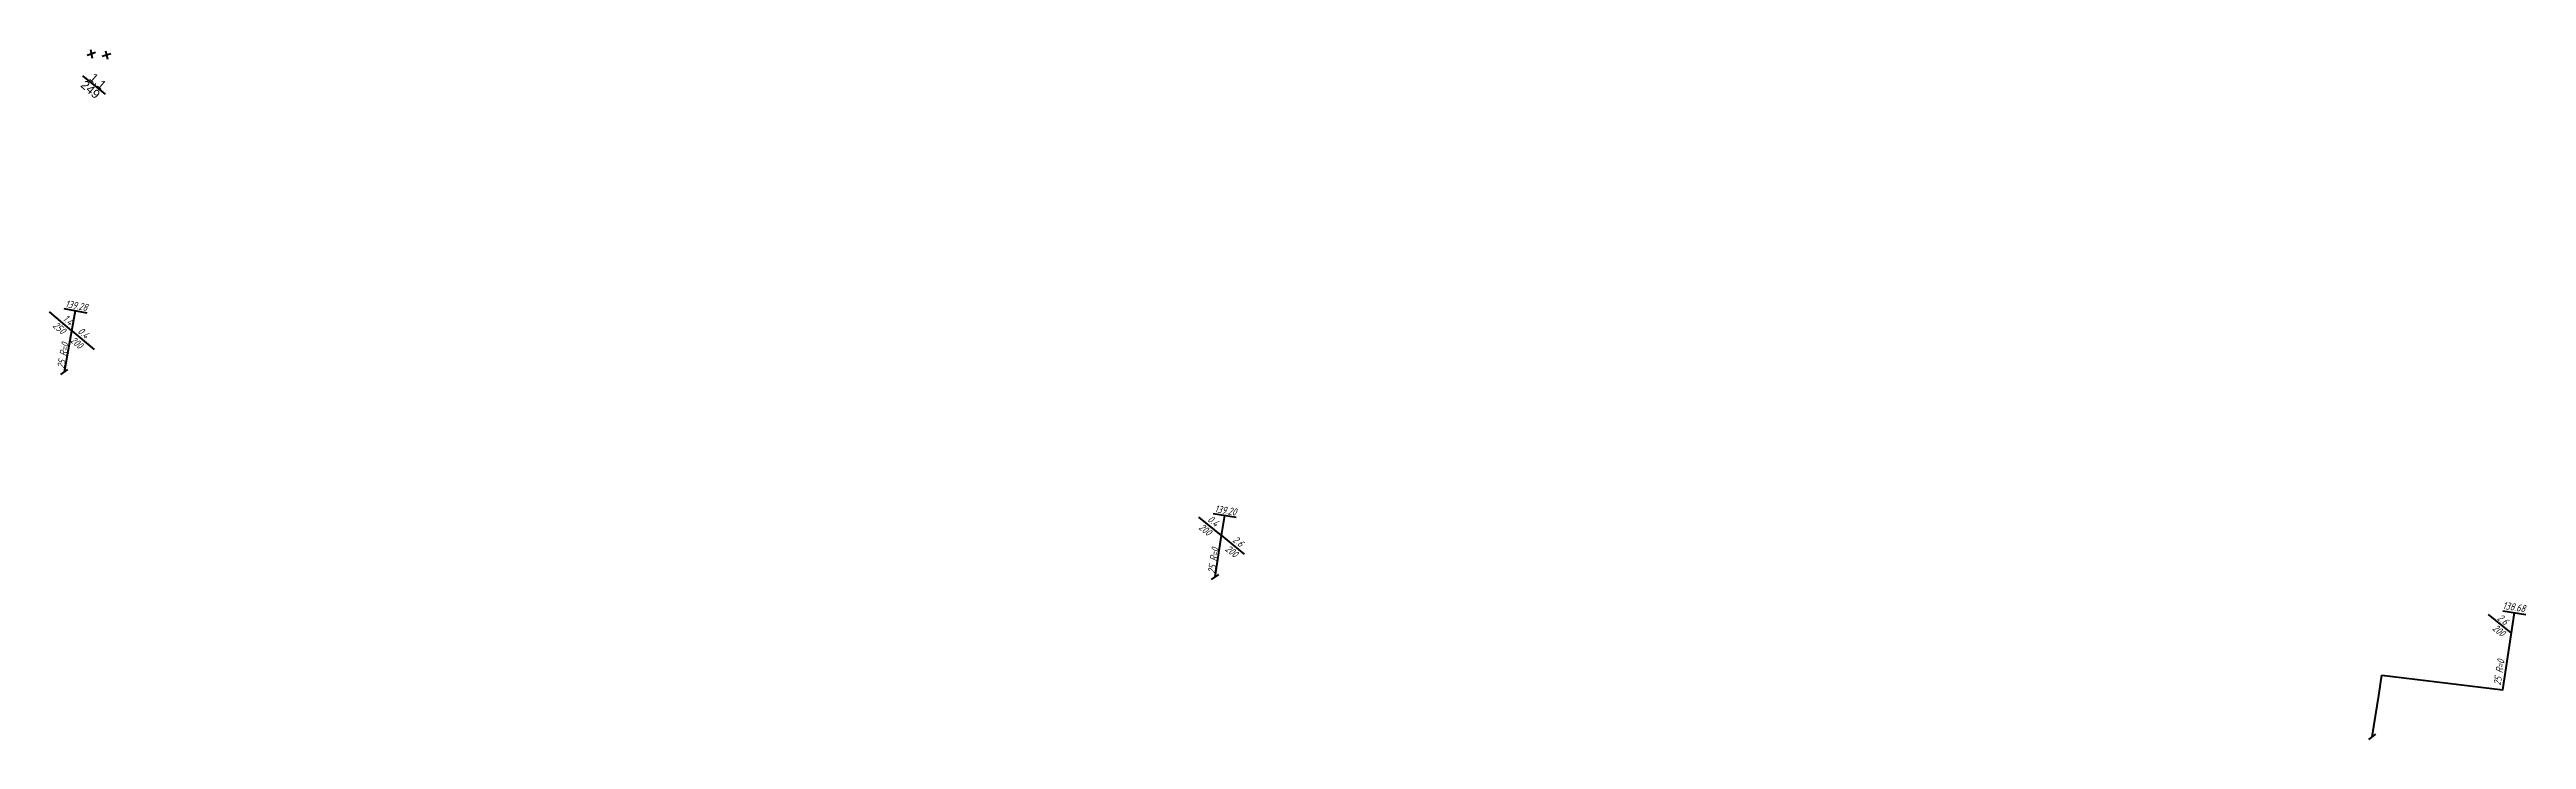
# Model space of a CAD drawing. Extents: x 10708 to 14321, y 7461 to 9444.
# Drawn here: x 13897.7 to 14321.5, y 7460.6 to 7578.5 of the extents above; entities that cross this region are included whole.
import ezdxf
from ezdxf.enums import TextEntityAlignment as Align

# ---------------------------------------------------------------- set-up
doc = ezdxf.new("R2010")
doc.units = 0
doc.styles.get("Standard").update_dxf_attribs({"font": 'arial.ttf'})
doc.styles.add('Уклоноуказатели', font='SPDS.shx', dxfattribs={"oblique": 15, "height": 2})

msp = doc.modelspace()

# ---------------------------------------------------------------- linework, layer by layer
at = {"color": 6, "lineweight": 40}
for p, q in [((13903.31, 7574), (13907.19, 7570.85)), ((13901.47, 7530.43), (13897.65, 7533.66)), ((13900.12, 7534.23), (13904.06, 7533.52)), ((13901.47, 7530.43), (13902.09, 7533.87)), ((13900.19, 7523.4), (13901.47, 7530.43)), ((13901.47, 7530.43), (13905.28, 7527.2)), ((13899.57, 7522.97), (13900.8, 7523.82)), ((14098.19, 7495.4), (14094.3, 7498.54)), ((14096.76, 7499.17), (14100.71, 7498.55)), ((14098.19, 7495.4), (14098.73, 7498.86)), ((14097.09, 7488.34), (14098.19, 7495.4)), ((14098.19, 7495.4), (14102.08, 7492.26)), ((14096.48, 7487.89), (14097.69, 7488.78)), ((14318.85, 7478.76), (14314.96, 7481.9)), ((14317.42, 7482.53), (14321.37, 7481.91)), ((14295.07, 7461.01), (14296.18, 7468.07)), ((14296.18, 7468.07), (14296.72, 7471.53)), ((14294.46, 7460.56), (14295.68, 7461.45))]:
    msp.add_line(p, q, dxfattribs=at)
at = {"color": 30, "lineweight": 40}
for p, q in [((13901.47, 7530.43), (13897.65, 7533.66)), ((13900.12, 7534.23), (13904.06, 7533.52)), ((13901.47, 7530.43), (13902.09, 7533.87)), ((13900.19, 7523.4), (13901.47, 7530.43)), ((13901.47, 7530.43), (13905.28, 7527.2)), ((13899.57, 7522.97), (13900.8, 7523.82)), ((14098.19, 7495.4), (14094.3, 7498.54)), ((14096.76, 7499.17), (14100.71, 7498.55)), ((14098.19, 7495.4), (14098.73, 7498.86)), ((14097.09, 7488.34), (14098.19, 7495.4)), ((14098.19, 7495.4), (14102.08, 7492.26)), ((14096.48, 7487.89), (14097.69, 7488.78)), ((14318.85, 7478.76), (14314.96, 7481.9)), ((14317.42, 7482.53), (14321.37, 7481.91)), ((14295.07, 7461.01), (14296.18, 7468.07)), ((14296.18, 7468.07), (14296.72, 7471.53)), ((14294.46, 7460.56), (14295.68, 7461.45))]:
    msp.add_line(p, q, dxfattribs=at)
at = {"color": 6, "lineweight": 40}
for points in [[(13904.07, 7577.57), (13905.54, 7578.03)], [(13904.64, 7578.5), (13904.96, 7577.05)], [(13906.66, 7577.36), (13908.13, 7577.81)], [(13907.23, 7578.28), (13907.55, 7576.84)], [(14296.72, 7471.53), (14317.38, 7469.06), (14319.4, 7482.22)]]:
    msp.add_lwpolyline(points, dxfattribs=at)
at = {"color": 30, "lineweight": 40}
msp.add_lwpolyline([(14296.72, 7471.53), (14317.38, 7469.06), (14319.4, 7482.22)], dxfattribs=at)

# ---------------------------------------------------------------- texts
at = {"color": 6, "lineweight": 40, "style": 'Уклоноуказатели', "oblique": 15}
for s, rotation, p in [('139.28', 349.7004, (13902.14, 7534.12)), ('138.68', 351.1038, (14319.23, 7482.59))]:
    msp.add_text(s, height=1.25, rotation=rotation, dxfattribs=at).set_placement(p, align=Align.CENTER)
at = {"color": 30, "lineweight": 40, "style": 'Уклоноуказатели', "oblique": 15}
for s, rotation, p in [('139.28', 349.7004, (13902.14, 7534.12)), ('139.20', 351.1038, (14098.77, 7499.11)), ('138.68', 351.1038, (14319.23, 7482.59))]:
    msp.add_text(s, height=1.25, rotation=rotation, dxfattribs=at).set_placement(p, align=Align.CENTER)
at = {"color": 6, "lineweight": 40, "style": 'Уклоноуказатели', "oblique": 15}
for s, rotation, p in [('250', 319.7004, (13900.56, 7530.7)), ('200', 321.1038, (14096.61, 7496.25)), ('200', 321.1038, (14317.95, 7479.01))]:
    msp.add_text(s, height=1.25, rotation=rotation, dxfattribs=at).set_placement(p, align=Align.TOP_RIGHT)
at = {"color": 30, "lineweight": 40, "style": 'Уклоноуказатели', "oblique": 15}
for s, rotation, p in [('250', 319.7004, (13900.56, 7530.7)), ('200', 321.1038, (14096.61, 7496.25)), ('200', 321.1038, (14317.95, 7479.01))]:
    msp.add_text(s, height=1.25, rotation=rotation, dxfattribs=at).set_placement(p, align=Align.TOP_RIGHT)
at = {"color": 6, "lineweight": 40, "style": 'Уклоноуказатели', "oblique": 15}
msp.add_text('1.4', height=1.25, rotation=319.7004, dxfattribs=at).set_placement((13901.05, 7531.28), align=Align.RIGHT)
at = {"color": 30, "lineweight": 40, "style": 'Уклоноуказатели', "oblique": 15}
for s, rotation, p in [('1.4', 319.7004, (13901.05, 7531.28)), ('0.4', 321.1038, (14097.08, 7496.84))]:
    msp.add_text(s, height=1.25, rotation=rotation, dxfattribs=at).set_placement(p, align=Align.RIGHT)
at = {"color": 6, "lineweight": 40, "style": 'Уклоноуказатели', "oblique": 15}
for rotation, p in [(79.7004, (13899.54, 7524.02)), (81.1038, (14096.42, 7488.95)), (81.1038, (14316.41, 7469.84, -137.91))]:
    msp.add_text('25 R=0', height=1.25, rotation=rotation, dxfattribs=at).set_placement(p, align=Align.MIDDLE_LEFT)
at = {"color": 30, "lineweight": 40, "style": 'Уклоноуказатели', "oblique": 15}
for rotation, p in [(79.7004, (13899.54, 7524.02)), (81.1038, (14096.42, 7488.95)), (81.1038, (14316.41, 7469.84, -137.91))]:
    msp.add_text('25 R=0', height=1.25, rotation=rotation, dxfattribs=at).set_placement(p, align=Align.MIDDLE_LEFT)
at = {"color": 6, "lineweight": 40, "style": 'Уклоноуказатели', "oblique": 15}
for rotation, p in [(319.7004, (13901.88, 7529.58)), (321.1038, (14099.49, 7493.9))]:
    msp.add_text('200', height=1.25, rotation=rotation, dxfattribs=at).set_placement(p, align=Align.TOP_LEFT)
at = {"color": 30, "lineweight": 40, "style": 'Уклоноуказатели', "oblique": 15}
for rotation, p in [(319.7004, (13901.88, 7529.58)), (321.1038, (14099.49, 7493.9))]:
    msp.add_text('200', height=1.25, rotation=rotation, dxfattribs=at).set_placement(p, align=Align.TOP_LEFT)
for s, rotation, p in [('0.4', 319.7004, (13902.37, 7530.16)), ('2.6', 321.1038, (14099.96, 7494.48)), ('2.6', 321.1038, (14316.34, 7481.14))]:
    msp.add_text(s, height=1.25, rotation=rotation, dxfattribs=at).set_placement(p)
at = {"color": 6, "lineweight": 40, "char_height": 1.5, "attachment_point": 1, "rotation": 319.2984}
for s, insert in [('1.1', (13905.31, 7574.61)), ('249', (13903.82, 7573.39))]:
    msp.add_mtext_dynamic_manual_height_columns(s, width=4.1403, gutter_width=12.5, heights=[2.16], dxfattribs=dict(at, insert=insert))

doc.saveas('drawing.dxf')
